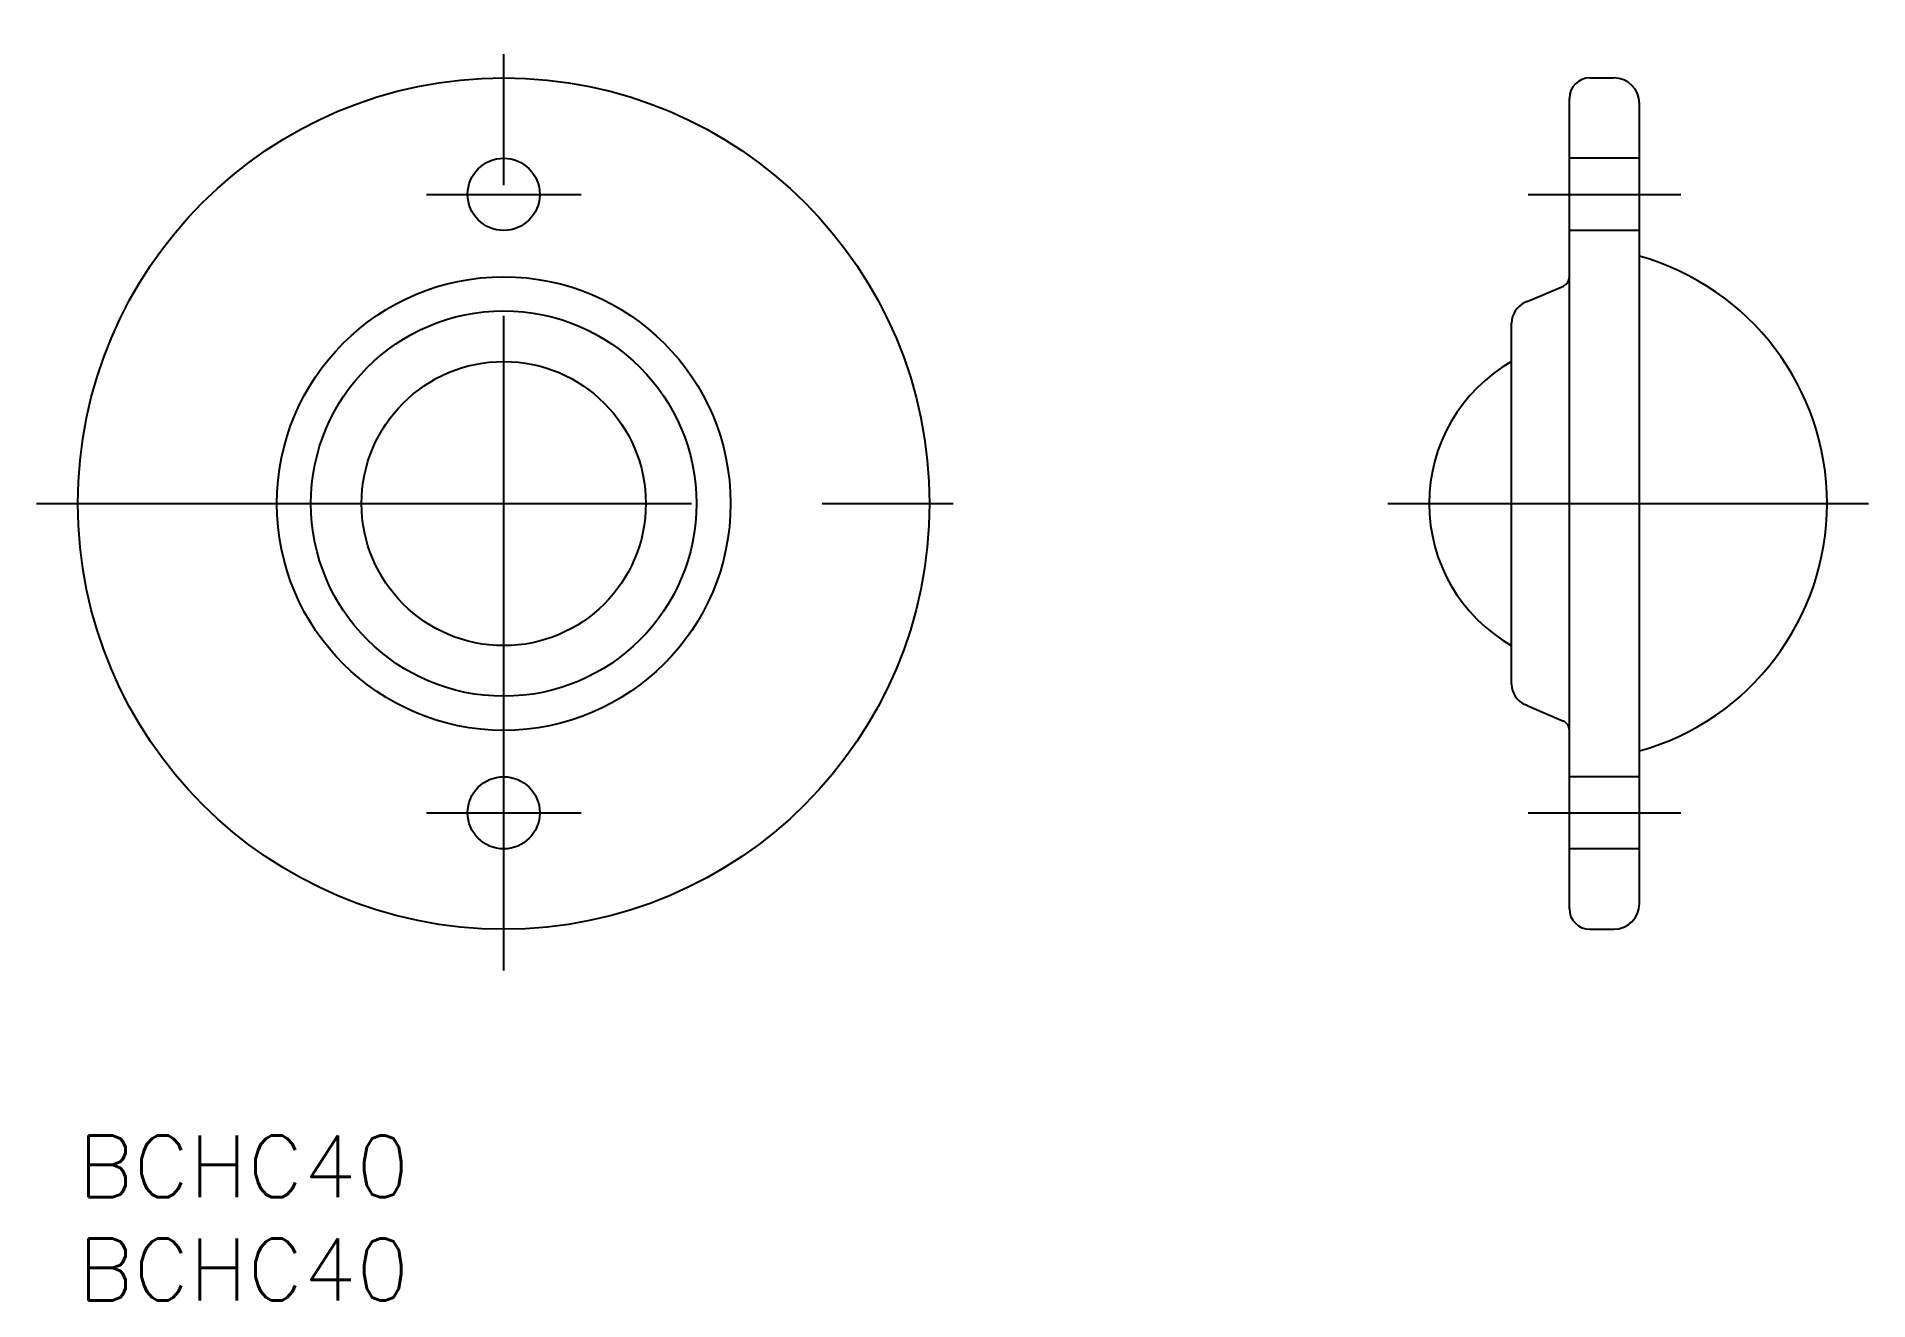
# Model space of a CAD drawing. Extents: x -22.6 to 66.2, y -38.6 to 22.6.
import ezdxf

# ---------------------------------------------------------------- set-up
doc = ezdxf.new("R2010")
doc.units = 0
doc.linetypes.add('CENTER', pattern=[50.8, 31.75, -6.35, 6.35, -6.35])
doc.linetypes.add('DASHED', pattern=[19.05, 12.7, -6.35])
doc.layers.get('0').update_dxf_attribs({"linetype": 'CONTINUOUS'})
doc.layers.add('CENTER', color=1, linetype='CONTINUOUS')
doc.styles.get("Standard").update_dxf_attribs({"font": 'txt.shx', "height": 3, "bigfont": 'bigfont.shx'})

# ---------------------------------------------------------------- blocks, each defined once
blk = doc.blocks.new('*U2')
at = {"color": 7, "linetype": 'CONTINUOUS'}
blk.add_text('BCHC40', height=3, dxfattribs=at).set_placement((-20.65, -33.65))
blk = doc.blocks.new('*U3')
at = {"color": 7, "linetype": 'CONTINUOUS'}
blk.add_text('BCHC40', height=3, dxfattribs=at).set_placement((-20.65, -38.65))

msp = doc.modelspace()

# ---------------------------------------------------------------- linework, layer by layer
at = {"color": 7, "linetype": 'CONTINUOUS'}
for p, q in [((52.678, 20.65), (53.828, 20.65)), ((51.678, -19.65), (51.678, 19.65)), ((55.078, -19.4), (55.078, 19.4)), ((49.626, 9.799), (49.517, 9.75)), ((48.878, -8.757), (48.878, 8.757)), ((49.626, -9.799), (49.517, -9.75)), ((52.678, -20.65), (53.828, -20.65))]:
    msp.add_line(p, q, dxfattribs=at)
at = {"color": 3, "linetype": 'DASHED'}
for p, q in [((55.078, 16.75), (51.678, 16.75)), ((55.078, 13.25), (51.678, 13.25)), ((55.078, -13.25), (51.678, -13.25)), ((55.078, -16.75), (51.678, -16.75))]:
    msp.add_line(p, q, dxfattribs=at)
at = {"color": 7, "linetype": 'CONTINUOUS'}
for points in [[(49.626, 9.799), (51.399, 10.552)], [(49.626, -9.799), (51.399, -10.552)]]:
    msp.add_lwpolyline(points, dxfattribs=at)
for centre, radius in [((0, 0), 20.65), ((0, 15), 1.75), ((0, 0), 11), ((0, 0), 9.346), ((0, 0), 6.892), ((0, -15), 1.75)]:
    msp.add_circle(centre, radius, dxfattribs=at)
for centre, radius, start, end in [((52.678, 19.65), 1, 90, 180), ((53.828, 19.4), 1.25, 0, 90), ((51.716, 0), 12.462, 285.65149, 74.34851), ((51.178, 11), 0.5, 296.2632, 0.01486), ((49.983, 8.749), 1.104, 114.92546, 179.55294), ((52.816, 0), 7.938, 119.73967, 240.26033), ((49.983, -8.749), 1.104, 180.44706, 245.07454), ((51.178, -11), 0.5, 359.98514, 63.7368), ((53.828, -19.4), 1.25, 270, 0), ((52.678, -19.65), 1, 180, 270)]:
    msp.add_arc(centre, radius, start, end, dxfattribs=at)
at = {"layer": 'CENTER', "color": 1, "linetype": 'CENTER'}
for p, q in [((0, -22.65), (0, 22.65)), ((-3.75, 15), (3.75, 15)), ((49.678, 15), (57.078, 15)), ((-22.65, 0), (22.65, 0)), ((42.878, 0), (66.178, 0)), ((-3.75, -15), (3.75, -15)), ((49.678, -15), (57.078, -15))]:
    msp.add_line(p, q, dxfattribs=at)

# ---------------------------------------------------------------- block references
at = {"color": 7, "linetype": 'CONTINUOUS'}
for name in ['*U2', '*U3']:
    msp.add_blockref(name, (0, 0), dxfattribs=at)

doc.saveas('drawing.dxf')
